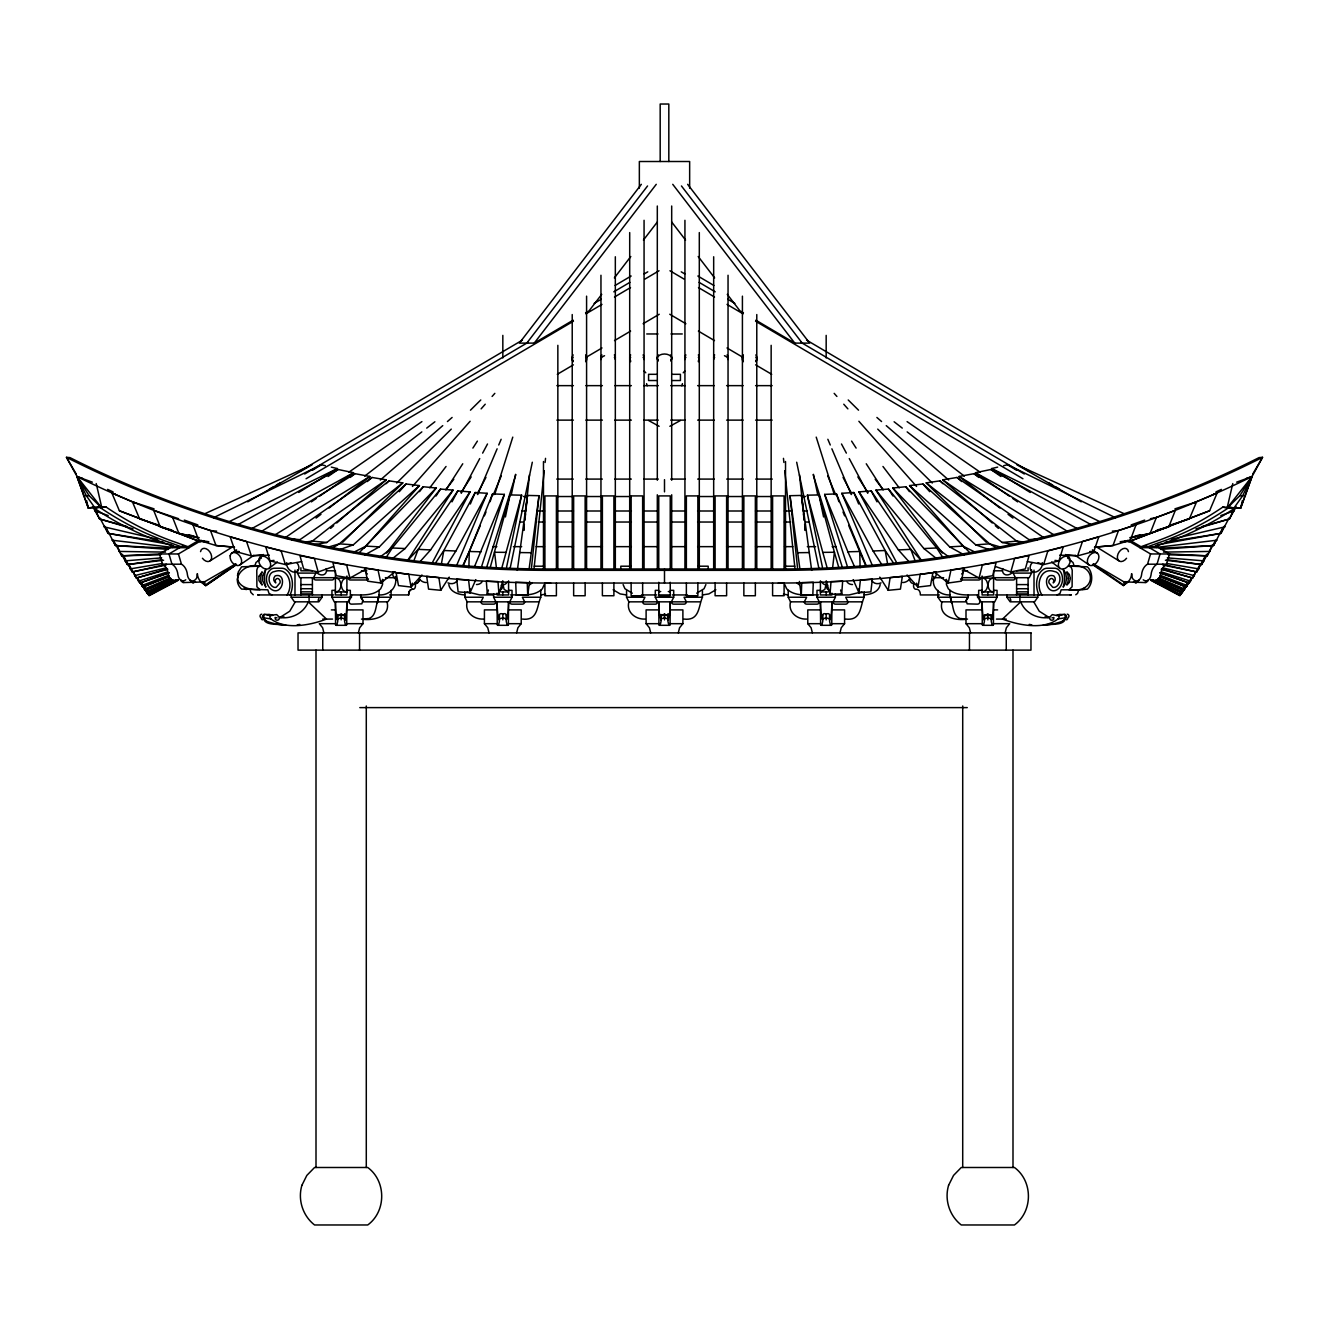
<?xml version="1.0" encoding="UTF-8"?>
<svg xmlns="http://www.w3.org/2000/svg" width="1329" height="1329" viewBox="0 0 1329 1329"><rect width="100%" height="100%" fill="white"/><g stroke="black" fill="none" stroke-linecap="round" stroke-linejoin="round"><path stroke-width="1.5" d="M1034.012 594.943L1034.012 570.108M345.008 617.404A23.955 1.678 90 0 0 346.902 601.838L346.719 624.846A66.516 4.635 90 0 1 344.576 621.208C344.61 601.456 345.307 628.069 344.859 617.869M499.123 617.869C499.854 624.995 496.398 610.775 502.827 614.148C509.19 610.759 505.867 624.979 506.532 617.869M668.371 617.404A23.955 1.678 90 0 0 670.248 601.838L670.065 624.846A66.516 4.635 90 0 1 667.922 621.208C667.955 601.456 668.67 628.069 668.205 617.869M822.468 617.869C823.199 624.995 819.744 610.775 826.173 614.148C832.602 610.792 829.146 625.012 829.877 617.869M984.141 617.869C984.324 624.547 983.477 613.383 984.44 615.443L991.268 615.443C992.198 613.35 991.434 624.48 991.55 617.869M858.999 588.697L858.966 592.784L870.877 591.854L872.306 579.178L860.411 579.959L858.966 592.784L853.168 579.643M337.284 617.404L337.566 614.43L337.732 615.443L344.56 615.443L341.154 614.148L337.799 615.261L337.732 621.208A66.516 4.635 -90 0 1 335.572 624.846L335.406 601.838A23.955 1.678 -90 0 0 337.284 617.404L337.4 620.128L337.45 617.869M499.471 615.261L499.405 621.208A66.516 4.635 -90 0 1 497.245 624.846L497.079 601.838A23.955 1.678 -90 0 0 498.956 617.404M660.629 617.404L660.912 614.43L661.078 615.443L667.922 615.443L664.5 614.148L661.144 615.261L661.078 621.208A66.516 4.635 -90 0 1 658.935 624.846L658.752 601.838A23.955 1.678 -90 0 0 660.629 617.404L660.746 620.128L660.795 617.869M822.817 615.261L822.751 621.208A66.516 4.635 -90 0 1 820.608 624.846L820.425 601.838A23.955 1.678 -90 0 0 822.302 617.404M991.268 615.443L987.846 614.148L984.507 615.261L984.424 621.208A66.516 4.635 -90 0 1 982.281 624.846L982.098 601.838A23.955 1.678 -90 0 0 983.992 617.404M268.807 615.443L276.681 614.596L279.522 617.404L278.857 619.563A4.12 3.14 -90 0 1 275.452 619.547L275.07 617.487L277.03 617.869M1131.627 573.763L1132.291 577.866A7.276 5.133 -90 0 0 1137.574 580.756A7.276 5.133 -90 0 0 1141.528 575.042A13.406 9.469 -90 0 1 1147.542 564.194L1150.549 553.96L1169.52 553.96L1166.497 564.194A13.406 9.469 90 0 0 1160.499 575.042A7.276 5.133 90 0 1 1152.708 579.793M468.888 567.765L469.27 551.502L492.577 493.89L504.356 494.388L481.63 566.486M801.287 595.292L801.752 582.6L813.298 582.235L812.816 595.027L801.287 595.292L799.393 581.438M260.401 566.104L241.596 566.818L238.256 572.035L237.492 580.009M502.91 583.83L502.046 588.498L499.039 591.538M826.256 583.83L824.827 589.478L820.425 591.87M830.027 594.345L831.007 581.587L842.669 581.138L841.706 593.864L830.027 594.345L826.223 580.756M358.398 632.886L359.661 627.77L363 623.683L363 609.895L346.902 609.895M516.616 632.886L517.895 627.77L521.217 623.683L521.217 609.895L508.575 609.895M678.288 632.886L679.568 627.77L682.89 623.683L682.89 609.895L670.248 609.895M839.978 632.886L841.24 627.77L844.579 623.683L844.579 609.895L831.921 609.895M1005.106 632.886L1006.369 627.77L1009.691 623.683L993.81 623.683M285.868 625.311C280.103 623.334 264.205 626.59 263.524 617.786L262.461 616.207L264.205 614.148L272.678 615.443M254.819 566.104L255.999 562.466L257.809 561.137M259.736 560.173L257.809 561.137M1078.716 589.81L1077.537 593.448L1075.742 594.761M523.692 530.304L524.34 524.124M524.772 520.021L529.49 474.802M523.825 530.387L524.257 526.267M524.889 520.104L525.536 513.941M525.968 509.821L527.463 495.435L538.993 495.7L531.5 567.583M533.959 569.36L544.242 470.682M545.106 462.459L545.538 458.355M832.602 567.898L834.413 552.266L818.98 494.936L807.367 495.185L822.418 567.151M682.425 383.632L681.843 385.825M379.081 594.943C389.596 595.558 397.886 586.886 395.361 576.387M517.33 570.374L527.463 495.435M529.141 568.662L538.993 495.7M522.363 619.081C538.112 620.975 536.667 606.389 540.77 597.236L540.77 590.342M684.053 619.081C699.785 620.975 698.356 606.389 702.443 597.236L702.443 590.342M845.726 619.081C861.458 620.975 860.029 606.389 864.116 597.236L864.116 591.87M527.713 595.292L527.248 582.6L515.702 582.235L516.184 595.027L527.713 595.292L529.606 581.438M237.492 575.906L237.791 573.895M1051.97 617.869L1053.93 617.487L1053.548 619.547A4.12 3.14 -90 0 1 1050.143 619.563L1049.478 617.404L1052.319 614.596L1056.322 615.443L1064.795 614.148L1066.539 616.207L1065.476 617.786C1064.795 626.59 1048.897 623.334 1043.132 625.311M888.221 590.309L890.114 577.617L902.325 576.387L900.431 589.129L888.221 590.309L879.781 577.118M1057.369 615.261L1059.063 616.34L1058.914 618.251C1044.561 630.361 1019.16 625.427 1002.515 619.081L1020.722 601.838C1025.041 613.101 1037.799 619.464 1049.478 617.404M441.361 564.061L443.836 550.505L475.167 492.511L487.145 493.292L456.595 565.573M506.183 615.261L506.249 621.208A66.516 4.635 90 0 0 508.392 624.846L508.575 601.838A23.955 1.678 90 0 1 506.698 617.404M829.529 615.261L829.595 621.208A66.516 4.635 90 0 0 831.755 624.846L831.921 601.838A23.955 1.678 90 0 1 830.044 617.404M991.201 615.261L991.268 621.208A66.516 4.635 90 0 0 993.427 624.846L993.594 601.838A23.955 1.678 90 0 1 991.716 617.404M505.419 516.948L510.02 494.936L521.632 495.185L506.582 567.151M511.333 494.504L515.552 474.337M509.954 569.144L532.314 462.226M1130.298 540.438L1141.013 546.734L1151.579 542.896A498.691 352.617 -90 0 0 1222.83 507.08L1227.082 508.16L1232.78 483.557M79.009 480.035L66.45 457.326L69.955 457.608C218.488 532.564 384.745 569.227 550.837 568.995L778.163 568.995C944.254 569.227 1110.512 532.564 1259.045 457.608L1262.55 457.326L1252.034 476.563L1227.082 508.16L1240.638 508.16L1242.382 500.584M979.074 578.065L982.364 564.891L996.119 562.566L992.829 575.673L979.074 578.065L962.927 569.094M510.02 494.936L490.185 567.666M501.83 567.948L521.632 495.185M498.973 594.345L497.993 581.587L486.331 581.138L487.294 593.864L498.973 594.345L502.777 580.756M1010.804 571.968L1014.592 558.579L1029.095 555.555L1025.323 568.945L1010.804 571.968L995.537 566.536M487.294 593.864L488.391 590.026M1037.982 562.732L1043.614 564.576L1058.931 560.888L1063.233 547L1047.867 550.904L1043.614 564.576L1027.35 561.569M490.119 501.697L492.577 493.89M494.72 494.471L512.778 437.125M486.53 567.716L515.818 474.752M412.405 583.182L411.076 587.069L398.484 585.591L396.108 572.699L408.751 574.294L411.076 587.069L421.941 574.975M1067.453 554.841L1077.603 555.838L1093.85 551.435L1098.801 536.833L1082.421 541.601L1077.603 555.838L1059.678 555.157M1222.83 507.08L1240.638 508.16L1252.034 476.563L1246.286 478.39M1092.521 564.642L1123.404 585.574L1123.703 584.777M1240.638 508.16L1252.034 476.563L1236.634 482.161M1095.162 547.066L1113.004 545.538L1130.348 540.205L1136.046 524.722L1118.486 530.553L1113.004 545.538L1094.448 547.249M413.834 560.871L418.186 549.359L457.807 490.916L470.051 491.88L432.39 562.582M880.213 584.594C878.818 592.02 870.711 594.528 864.116 594.943M1129.932 537.63L1150.133 533.378L1168.789 526.832L1175.334 510.303L1156.38 517.43L1150.133 533.378L1130.281 538.162M474.42 566.818L504.356 494.388M470.333 503.973L475.167 492.511M477.776 494.571L497.129 448.803M498.74 444.999L501.149 439.284M463.422 565.423L480.35 525.387M484.371 515.851L485.982 512.03M493.242 494.87L501.299 475.815M1120.58 542.348L1130.647 540.969L1209.606 510.768L1217.131 493.009L1213.277 494.504M475.832 579.643L470.034 592.784L458.123 591.854L456.694 579.178L468.589 579.959L470.034 592.784L470.001 588.697M544.209 584.594L542.382 588.73C534.108 597.086 521.034 594.478 510.486 594.943M705.882 584.594L704.054 588.73L696.695 593.216M295.271 601.838L289.739 611.224L280.917 616.822M1233.295 510.402L1229.408 518.974L1195.934 528.892M462.558 566.254L469.27 551.502L481.098 551.784M1202.064 526.483L1229.408 518.974L1235.953 507.213M1224.175 526.284L1220.919 533.378L1157.11 544.89M1165.799 542.116L1220.919 533.378L1229.275 517.662M1216.201 539.923L1213.593 545.538L1160.499 549.409M1160.4 548.196L1213.593 545.538L1222.68 528.161M287.047 594.943C293.51 585.807 288.875 566.669 274.638 571.503C267.461 572.367 267.478 583.863 273.126 586.886A7.991 5.648 90 0 0 276.266 587.252L280.02 582.899A3.09 2.193 90 0 0 279.738 580.042L278.575 578.779A4.07 2.874 90 0 0 276.332 578.879L275.053 580.474L275.751 582.933L274.04 580.823A3.671 2.592 90 0 1 274.073 577.583L275.169 575.906C286.25 572.201 283.924 593.382 273.641 590.525C265.252 587.584 263.923 574.095 271.182 569.177A12.227 8.639 90 0 1 274.538 568.231L281.532 568.231A15.051 10.649 90 0 1 284.971 568.962C293.46 574.062 293.975 586.77 290.054 594.943M1212.247 545.172L1207.197 555.838L1168.224 554.791M1167.975 553.877L1207.197 555.838L1214.49 542.298M1206.582 554.309L1201.615 564.576L1165.4 560.257M1167.045 559.675L1201.615 564.576L1206.699 555.688M778.345 583.049C941.53 582.982 1105.279 548.844 1252.034 476.563L1242.665 495.734L1233.86 508.16L1229.591 507.08A498.691 352.617 -90 0 1 1158.356 542.896L1147.774 546.734M1163.025 565.107L1196.731 571.968L1205.569 555.555M1200.884 563.596L1196.731 571.968L1162.559 564.31M1195.934 571.47L1192.645 578.065L1161.181 569.31M1161.662 568.912L1192.645 578.065L1200.22 564.21M1191.98 577.467L1189.173 583.016L1159.752 572.949M1160.134 572.633L1189.173 583.016L1192.263 577.932M1188.109 583.414L1186.249 587.069L1159.652 576.487M1159.935 576.188L1186.249 587.069L1191.133 578.231M1158.008 578.763L1183.84 590.309L1187.561 583.664M1186.664 584.876L1183.84 590.309L1158.207 578.514M1155.881 580.092L1181.996 592.784L1185.601 586.421M1186.83 583.63L1181.996 592.784L1156.031 579.926M1182.744 590.292L1179.853 595.741L1150.715 580.275M1150.931 580.009L1180.152 595.292L1183.989 588.033M1184.156 588.415L1180.833 594.345L1153.555 579.976M451.993 501.847L457.807 490.916M461.279 493.209L479.736 458.571M482.643 453.106L487.51 443.986M477.211 493.823L485.949 477.41M1180.152 595.292L1184.189 587.717M447.391 564.293L455.913 550.987L487.145 493.292M1252.666 474.204L1262.55 457.326C1113.021 533.162 945.567 570.656 778.163 570.34L550.837 570.34C383.433 570.656 215.979 533.162 66.45 457.326L76.334 474.204M1249.991 480.035L1252.034 476.563L1249.758 479.354M382.902 579.56L380.842 583.016L367.718 581.188L364.894 568.214L378.034 570.075L380.842 583.016L395.029 571.703M1084.796 587.75L1082.005 589.81L1061.173 589.81L1059.994 593.432L1057.153 594.943M1227.082 508.16L1239.841 495.734L1252.034 476.563M440.779 590.309L438.886 577.617L426.675 576.387L428.569 589.129L440.779 590.309L449.219 577.118M385.709 558.163L392.271 547.963L440.514 489.055L453.056 490.102L408.285 559.426M436.012 496.016L440.514 489.055M445.863 489.936L462.758 463.771M472.891 448.089L477.393 441.112M461.03 492.577L471.164 476.895M434.683 564.31L443.836 550.505L455.913 550.987M419.665 562.117L430.596 549.924L470.051 491.88M419.532 491.647L423.27 486.746L436.178 488.009L386.606 552.997M429.749 487.843L446.046 466.479M446.262 489.122L453.787 479.254M641.359 184.316L519.34 343.115L534.241 343.115L573.164 320.173M526.782 343.115L647.555 185.96M534.241 343.115L656.26 184.316M601.738 294.34L589.096 310.787L585.557 312.863M614.363 277.894L630.81 256.514M643.435 240.067L657.34 221.976M1125.879 582.6L1123.404 585.574M684.817 371.057L683.222 372.784M392.371 558.678L405.096 548.561L453.056 490.102M399.281 491.68L406.109 483.972L419.432 485.6L363.93 548.329M412.439 486.464L470.117 421.276M481.115 408.867L485.235 404.215M492.095 396.457L494.837 393.351M408.518 559.559L418.186 549.359L430.596 549.924M423.27 486.746L358.581 553.346M364.81 554.874L379.363 546.867L436.178 488.009M386.108 483.706L389.015 480.849L402.787 482.892L342.732 542.199M396.707 483.008L451.279 429.117M470.466 410.179L480.782 399.979M346.902 590.342L350.341 590.342L350.341 597.236L348.048 601.838L334.243 601.838L331.951 597.236L331.951 590.342L335.406 590.342M508.575 590.342L512.014 590.342L512.014 597.236L509.721 601.838A2.293 2.293 0 0 0 512.014 604.147L522.363 604.147A2.293 2.293 0 0 0 524.673 601.838L522.363 597.236L540.77 597.236M670.248 590.342L673.703 590.342L673.703 597.236L671.394 601.838A2.293 2.293 0 0 0 673.703 604.147L684.053 604.147A2.293 2.293 0 0 0 686.345 601.838L684.053 597.236L702.443 597.236M835.376 593.797L835.376 597.236L833.067 601.838A2.293 2.293 0 0 0 835.376 604.147L845.726 604.147A2.293 2.293 0 0 0 848.018 601.838L845.726 597.236L864.116 597.236M961.615 574.028L962.561 573.098M993.594 590.342L997.049 590.342L997.049 597.236L994.756 601.838L980.952 601.838L978.659 597.236L978.659 590.342L982.098 590.342M1031.537 569.643L1031.537 573.098L1029.244 577.7L993.594 577.7M260.351 558.795L261.448 557.997M715.849 589.777L708.872 593.913L702.443 594.943M1065.576 618.899L1066.39 616.34L1064.944 615.261M669.866 426.293L680.365 420.529M406.109 483.972L339.427 543.827L332.283 548.03M339.692 549.658L353.298 544.84L419.432 485.6M367.302 481.547L371.987 477.46L386.257 479.835L336.769 522.962M380.31 480.035L442.756 425.629M447.441 421.542L452.109 417.456M330.589 528.361L333.679 525.669M389.015 480.849L312.332 541.119L306.467 542.963M314.923 544.674L326.851 542.465L402.787 482.892M350.175 477.46L355.042 473.689L369.844 476.447L329.127 507.994M260.218 557.05L263.491 554.509M364.694 476.131L421.825 431.892M426.725 428.104L434.882 421.775M316.086 518.077L320.97 514.306M269.189 568.264L277.362 561.951M1064.23 619.879L1065.476 617.786L1058.1 618.899M379.38 557.499L392.271 547.963L405.096 548.561M322.1 594.943L322.1 597.236L318.844 601.838L294.457 601.838L291.217 597.236L291.217 594.943M391.091 590.342L391.091 597.236L387.835 601.838L363 601.838A6.03 6.03 0 0 0 360.691 597.236L360.691 594.943M1037.783 594.943L1037.783 597.236L1034.543 601.838L1010.156 601.838L1006.9 597.236L1006.9 594.943M284.639 538.112L371.987 477.46M291.715 539.989L299.922 539.69L386.257 479.835M328.047 476.496L338.164 469.502L353.531 472.692L319.774 496.049M231.462 553.379L236.562 549.841M348.796 472.21L421.908 421.625M311.351 501.88L316.402 498.375M240.233 564.725L253.839 555.306M236.479 564.642L205.746 585.724L205.198 584.926M203.121 582.6L205.596 585.574L236.346 564.509M205.198 585.175L235.981 564.144M312.581 470.184L321.369 464.735L325.356 465.698M298.776 492.444L337.3 468.556L331.336 467.127M210.331 560.688L233.173 546.518M261.564 531.351L355.042 473.689M274.139 535.421L369.844 476.447M176.292 579.793A7.276 5.133 -90 0 1 168.501 575.042A13.406 9.469 -90 0 0 162.503 564.194L159.48 553.96L173.634 545.621M269.272 489.271L272.827 487.162M276.399 485.068L279.97 482.959M299.573 471.413L522.413 340.108M615.111 285.469L631.159 276.017M183.169 545.588L168.966 553.96L171.973 564.194A13.406 9.469 -90 0 1 177.986 575.042A7.276 5.133 -90 0 0 185.778 579.793M304.673 473.988L528.028 342.384M594.146 303.411L601.289 299.208M613.799 291.832L629.88 282.363M644.183 273.94L647.755 271.83M82.714 478.39L76.966 476.563L88.362 508.16L92.631 507.08A498.691 352.617 -90 0 0 163.866 542.896L174.448 546.734L187.987 546.734L198.702 540.438M159.48 553.96L178.451 553.96L201.393 540.438M306.069 478.756L573.463 321.186M585.939 313.843L601.987 304.391M614.463 297.031L630.511 287.579M644.781 279.173L659.034 270.767M197.373 573.763A10.649 7.525 90 0 0 201.676 582.318A3.023 2.143 90 0 0 203.271 582.551L235.416 563.994M557.3 374.313L573.397 364.827M585.906 357.451L602.004 347.965M614.53 340.589L630.611 331.104M643.136 323.728L659.234 314.242M247.726 501.83L312.165 464.735L204.55 513.858M349.926 578.065L346.636 564.891L332.881 562.566L336.171 575.673L349.926 578.065L366.073 569.094M237.825 524.706L338.164 469.502M251.314 528.876L353.531 472.692M178.285 580.275L149.147 595.741L146.256 590.292M260.002 566.104L257.726 567.3L256.779 570.207L256.896 586.77L260.002 589.81M1068.998 589.81L1072.104 586.77L1072.221 570.207L1071.274 567.3L1068.998 566.104M144.811 587.717L148.848 595.292L178.069 580.009M148.715 595.027L177.92 579.776M144.844 588.415L147.718 593.864L175.445 579.976M172.969 579.926L147.004 592.784L143.399 586.421M353.149 552.515L366.04 546.119L379.363 546.867M213.604 517.695L321.369 464.735M229.851 521.317L337.3 468.556M173.119 580.092L147.004 592.784L142.17 583.63M146.256 591.854L171.707 579.859M170.793 578.514L145.16 590.309L141.439 583.664M1215.952 491.896L1221.384 489.388M170.992 578.763L145.16 590.309L142.336 584.876M144.28 589.129L170.328 577.882M1217.131 493.009L1192.777 503.259M169.065 576.188L142.751 587.069L137.867 578.231M169.348 576.487L142.751 587.069L140.891 583.414M264.056 615.261L262.61 616.34L263.424 618.899M1130.647 540.969L1209.606 510.768M141.671 585.591L168.501 575.391M862.039 591.837L849.165 594.943L835.758 594.943M191.06 581.404A10.649 7.525 -90 0 0 192.19 582.318A3.023 2.143 90 0 0 193.785 582.551L195.529 581.903M168.866 572.633L139.827 583.016L136.737 577.932M318.196 571.968L314.408 558.579L299.905 555.555L303.676 568.945L318.196 571.968L333.463 566.536M1131.178 524.905L1144.684 520.088M1220.803 515.569L1234.342 510.768M204.367 540.82L199.715 541.734L203.271 540.637M169.248 572.949L139.827 583.016L137.02 577.467M337.848 618.899L341.154 617.786L344.444 618.899M499.521 618.899L502.827 617.786L506.133 618.899M661.194 618.899L664.5 617.786L667.806 618.899M822.867 618.899L826.173 617.786L829.479 618.899M984.556 618.899L987.846 617.786L991.152 618.899M291.018 562.732L285.386 564.576L270.069 560.888L265.767 547L281.133 550.904L285.386 564.576L301.65 561.569M271.631 615.261L269.937 616.34L270.086 618.251C284.439 630.361 309.84 625.427 326.485 619.081L308.278 601.838C303.959 613.101 291.201 619.464 279.522 617.404M1174.936 508.841L1196.565 501.847L1189.355 518.974L1169.653 525.254M138.399 581.188L167.188 572.018M1132.225 537.182L1140.099 534.673M327.565 547.332L339.427 543.827L353.298 544.84M167.338 568.912L136.355 578.065L128.78 564.21M167.819 569.31L136.355 578.065L133.066 571.47M1157.094 530.005L1168.789 526.832M92.365 482.161L76.966 476.563L88.362 508.16L106.17 507.08A498.691 352.617 90 0 0 177.421 542.896L187.987 546.734M265.966 614.729L268.358 614.596M134.528 575.673L166.457 567.765M1030.224 492.444L991.7 468.556L997.664 467.127M1003.644 465.698L1007.631 464.735L1115.396 517.695M1171.264 539.341L1225.039 526.832M166.441 564.31L132.269 571.968L123.431 555.555M1150.416 518.709L1156.38 517.43M1009.226 496.049L975.469 472.692L990.836 469.502L1091.175 524.706M165.975 565.107L132.269 571.968L128.116 563.596M999.873 507.994L959.156 476.447L973.958 473.689L1067.436 531.351M363 619.081C378.001 620.311 374.462 605.376 379.081 597.236L379.081 590.342M297.231 624.846L299.756 624.397M335.406 591.87C343.962 591.721 338.33 578.348 346.902 578.198L335.406 578.115C343.945 578.431 338.33 591.671 346.902 591.87M658.752 591.87L660.712 591.538M982.098 591.87C990.67 591.721 985.038 578.348 993.594 578.198L982.098 578.115C990.653 578.431 985.038 591.671 993.594 591.87M130.026 568.945L162.304 563.479M1070.161 594.943L1071.191 594.761M992.231 522.962L942.743 479.835L957.013 477.46L1044.361 538.112M540.77 594.943L545.588 594.163M1120.181 541.734L1130.348 540.205M986.268 542.199L926.213 482.892L939.985 480.849L1016.668 541.119L1022.533 542.963M161.955 559.675L127.385 564.576L122.301 555.688M364.146 619.081L367.817 618.566M1060.642 614.596L1063.034 614.729M270.069 560.888L274.023 560.389M302.198 542.398L312.332 541.119L326.851 542.465M1082.836 589.677L1087.404 589.096C1093.152 583.531 1093.152 572.384 1087.404 566.818L1068.599 566.104M965.07 548.329L909.568 485.6L922.891 483.972L989.573 543.827L996.717 548.03M163.6 560.257L127.385 564.576L122.418 554.309M1156.18 547.432L1217.048 540.205M942.743 479.835L1029.078 539.69L1042.451 538.311M942.394 552.997L892.822 488.009L905.73 486.746L970.419 553.346M261.547 554.841L251.397 555.838L235.15 551.435L230.199 536.833L246.579 541.601L251.397 555.838L269.322 555.157M1112.29 531.151L1118.486 530.553M926.213 482.892L1002.149 542.465L1016.668 541.119L1026.802 542.398M920.715 559.426L875.944 490.102L888.486 489.055L936.729 547.963L943.291 558.163M124.826 560.888L161.706 557.864M896.61 562.582L858.949 491.88L871.193 490.916L910.814 549.359L920.482 559.559M909.568 485.6L975.702 544.84L989.573 543.827L1001.435 547.332M872.405 565.573L841.855 493.292L853.833 492.511L885.164 550.505L894.317 564.31M259.172 566.237C245.699 562.167 229.568 577.766 241.596 589.096L267.827 589.81L269.006 593.432L271.847 594.943M1069.828 589.677C1097.272 594.179 1097.272 561.735 1069.828 566.237M892.822 488.009L949.637 546.867L962.96 546.119L975.851 552.515M161.025 553.877L121.803 555.838L114.51 542.298M875.944 490.102L923.904 548.561L936.729 547.963L949.62 557.499M858.949 491.88L898.404 549.924L910.814 549.359L915.166 560.871M847.37 566.486L824.644 494.388L836.423 493.89L866.442 566.254M841.855 493.292L873.087 550.987L885.164 550.505L887.639 564.061M160.776 554.791L121.803 555.838L116.753 545.172M824.644 494.388L847.902 551.784L859.73 551.502L860.112 567.765M797.5 567.583L790.007 495.7L801.537 495.435L811.67 570.374M1089.78 551.518L1093.85 551.435M790.007 495.7L797.682 552.714L809.228 552.565M1163.44 552.1L1210.154 551.435M807.367 495.185L822.784 552.366L834.413 552.266L838.815 567.666M646.725 333.961L657.988 333.961M671.012 333.961L682.275 333.961M755.836 320.173L794.759 343.115L809.66 343.115L687.641 184.316M656.543 374.313L648.569 374.313L648.569 380.526L656.543 380.526M672.457 374.313L680.431 374.313L680.431 380.526L672.457 380.526M556.851 385.643L573.414 385.643M585.84 385.643L602.402 385.643M614.812 385.643L631.375 385.643M643.801 385.643L658.287 385.643M670.713 385.643L685.199 385.643M697.625 385.643L714.188 385.643M726.598 385.643L743.16 385.643M755.586 385.643L772.149 385.643M556.851 420.13L573.414 420.13M585.84 420.13L602.402 420.13M614.812 420.13L631.375 420.13M643.801 420.13L658.287 420.13M670.713 420.13L685.199 420.13M697.625 420.13L714.188 420.13M726.598 420.13L743.16 420.13M755.586 420.13L772.149 420.13M556.718 479.088L573.297 479.088M585.74 479.088L602.319 479.088M614.746 479.088L631.341 479.088M643.768 479.088L658.287 479.088M670.713 479.088L685.232 479.088M697.659 479.088L714.254 479.088M726.681 479.088L743.26 479.088M755.703 479.088L772.282 479.088M83.494 495.734L89.159 495.734L101.918 508.16L96.22 483.557M1239.841 495.734L1245.506 495.734M523.427 496.531L527.58 496.531M556.618 496.531L573.214 496.531M585.674 496.531L602.27 496.531M614.712 496.531L631.308 496.531M697.692 496.531L714.288 496.531M726.73 496.531L743.326 496.531M755.786 496.531L772.382 496.531M801.42 496.531L805.573 496.531M92.631 507.08L106.17 507.08M521.782 511L525.919 511M538.328 511L544.525 511M556.934 511L573.48 511M585.906 511L600.376 511M614.862 511L631.408 511M643.817 511L658.287 511M670.713 511L685.183 511M697.592 511L714.138 511M728.624 511L743.094 511M755.52 511L772.066 511M784.475 511L790.672 511M803.081 511L807.218 511M519.705 522.031L523.842 522.031M538.328 522.031L544.525 522.031M556.934 522.031L573.48 522.031M585.906 522.031L600.376 522.031M614.862 522.031L631.408 522.031M643.817 522.031L658.287 522.031M670.713 522.031L685.183 522.031M697.592 522.031L714.138 522.031M728.624 522.031L743.094 522.031M755.52 522.031L772.066 522.031M784.475 522.031L790.672 522.031M805.158 522.031L809.295 522.031M492.71 546.651L496.847 546.651M513.409 546.651L521.682 546.651M536.168 546.651L544.458 546.651M556.868 546.651L573.43 546.651M585.856 546.651L602.402 546.651M614.829 546.651L631.391 546.651M643.801 546.651L658.287 546.651M670.713 546.651L685.199 546.651M697.609 546.651L714.171 546.651M726.598 546.651L743.144 546.651M755.57 546.651L772.132 546.651M784.542 546.651L792.832 546.651M807.318 546.651L815.591 546.651M832.153 546.651L836.29 546.651M1141.013 546.734L1154.552 546.734L1165.134 542.896A498.691 352.617 90 0 0 1236.369 507.08M170.112 547.698L189.083 547.698M1139.917 547.698L1158.888 547.698M162.503 564.194L181.458 564.194A13.406 9.469 90 0 1 187.472 575.042A7.276 5.133 90 0 0 191.426 580.756A7.276 5.133 90 0 0 196.709 577.866L197.373 573.763M1147.542 564.194L1166.497 564.194M534.241 566.204L544.475 566.204M631.026 566.204L620.809 566.204L620.809 569.643M697.974 566.204L708.191 566.204L708.191 569.643M784.525 566.204L794.759 566.204M312.398 570.806L300.902 570.806L300.902 567.732M327.133 570.806L335.406 570.806L335.406 594.943L346.902 594.943L346.902 576.005M361.422 570.806L366.771 570.806M962.229 570.806L967.578 570.806M1001.867 570.806L993.594 570.806L993.594 594.943L982.098 594.943L982.098 576.005M1016.602 570.806L1028.098 570.806L1028.098 567.732M297.463 569.643L297.463 573.098L315.853 573.098L313.561 577.7A2.293 2.293 0 0 0 315.853 579.992L331.951 579.992A2.293 2.293 0 0 0 334.243 577.7M1031.537 573.098L1013.147 573.098L1015.439 577.7A2.293 2.293 0 0 1 1013.147 579.992L997.049 579.992A2.293 2.293 0 0 1 994.756 577.7M335.406 577.7L299.756 577.7L297.463 573.098M346.902 577.7L366.704 577.7M385.327 577.7L395.178 577.7M933.639 576.387L933.822 577.7L943.673 577.7M962.296 577.7L982.098 577.7M205.015 581.903L184.299 582.551A3.023 2.143 -90 0 1 182.704 582.318A10.649 7.525 -90 0 1 180.594 580.225M1093.584 563.994L1123.985 581.903L1144.701 582.551A3.023 2.143 90 0 0 1146.296 582.318A10.649 7.525 90 0 0 1148.406 580.225M300.902 584.594L312.398 584.594M1016.602 584.594L1028.098 584.594M300.902 588.73L312.398 588.73M1016.602 588.73L1028.098 588.73M658.752 590.342L655.297 590.342L655.297 597.236L657.606 601.838A2.293 2.293 0 0 1 655.297 604.147L644.947 604.147A2.293 2.293 0 0 1 642.655 601.838L644.947 597.236L626.557 597.236L626.557 590.342M820.425 590.342L816.986 590.342L816.986 597.236L819.279 601.838A2.293 2.293 0 0 1 816.986 604.147L806.637 604.147A2.293 2.293 0 0 1 804.327 601.838L806.637 597.236L788.23 597.236L788.23 590.342M300.902 591.837L312.398 591.837M335.406 591.953L346.902 591.953M501.149 591.953L508.575 591.953M820.425 591.953L827.851 591.953M982.098 591.953L993.594 591.953M1016.602 591.837L1028.098 591.837M300.902 593.913L312.398 593.913M1016.602 593.913L1028.098 593.913M257.743 594.943L333.662 594.943M350.723 594.943C360.707 594.661 372.967 596.638 380.692 588.73L382.536 584.594L382.536 579.427M389.63 594.943L408.651 594.943A5.233 3.705 90 0 1 412.738 589.245A3.372 2.392 -90 0 0 415.196 587.418A3.372 2.392 -90 0 0 414.781 583.547A5.748 4.07 -90 0 0 419.582 577.633M493.242 594.943L479.835 594.943L466.961 591.837M641.508 594.943L656.742 594.943M658.752 594.943L670.248 594.943M672.258 594.943L687.492 594.943M818.514 594.943C807.966 594.478 794.892 597.086 786.618 588.73L784.791 584.594M939.37 594.943L920.349 594.943A5.233 3.705 -90 0 0 916.262 589.245A3.372 2.392 -90 0 1 913.804 587.418A3.372 2.392 -90 0 1 914.219 583.547A5.748 4.07 -90 0 1 909.418 577.633M978.277 594.943C968.293 594.661 956.033 596.638 948.308 588.73L946.464 584.594L946.464 579.427M995.338 594.943L1071.257 594.943M291.217 597.236L322.1 597.236M331.951 597.236L350.341 597.236M391.091 597.236L360.691 597.236L362.817 600.525L361.837 603.831L351.487 604.147A2.293 2.293 0 0 1 349.195 601.838A6.03 6.03 0 0 1 351.487 597.236L351.487 594.943M464.884 591.87L464.884 597.236L483.274 597.236L480.982 601.838A2.293 2.293 0 0 0 483.274 604.147L493.624 604.147A2.293 2.293 0 0 0 495.933 601.838L493.624 597.236L493.624 593.797M493.624 597.236L512.014 597.236M655.297 597.236L673.703 597.236M816.986 597.236L835.376 597.236M937.909 590.342L937.909 597.236L968.309 597.236L968.309 594.943M978.659 597.236L997.049 597.236M1006.9 597.236L1037.783 597.236M464.884 597.236L467.177 601.838L538.461 601.838M626.557 597.236L628.866 601.838L700.134 601.838M788.23 597.236L790.539 601.838L861.823 601.838M331.37 609.895L335.406 609.895M497.079 609.895L484.421 609.895L484.421 623.683L487.76 627.77L489.022 632.886M658.752 609.895L646.11 609.895L646.11 623.683L649.432 627.77L650.712 632.886M820.425 609.895L807.783 609.895L807.783 623.683L811.105 627.77L812.384 632.886M982.098 609.895L966 609.895L966 623.683L969.339 627.77L970.602 632.886M993.594 609.895L997.63 609.895M1056.322 615.443L1060.193 615.443M322.781 619.081L332.532 619.081M361.471 619.081C372.685 621.042 390.942 617.154 387.021 601.838M967.529 619.081C956.315 621.042 938.058 617.154 941.979 601.838M996.468 619.081L1006.219 619.081M335.19 623.683L319.309 623.683L322.631 627.77L323.894 632.886M347.102 623.683L363 623.683M484.421 623.683L496.697 623.683M508.957 623.683L521.217 623.683M646.11 623.683L660.413 623.683M668.587 623.683L682.89 623.683M807.783 623.683L820.043 623.683M832.303 623.683L844.579 623.683M966 623.683L981.898 623.683M336.121 625.311L346.171 625.311M497.794 625.311L507.844 625.311M659.466 625.311L669.534 625.311M821.156 625.311L831.206 625.311M982.829 625.311L992.879 625.311M359.81 707.609L967.263 707.609M506.216 552.366L494.587 552.266L496.398 567.898M519.772 552.565L531.318 552.714M118.846 551.435L165.56 552.1M235.15 551.435L239.22 551.518M550.655 583.049C387.47 582.982 223.721 548.844 76.966 476.563L86.335 495.734L95.14 508.16L99.409 507.08A498.691 352.617 -90 0 0 170.644 542.896L181.226 546.734M1029.078 539.69L1037.284 539.989M168.6 548.196L115.407 545.538L106.32 528.161M259.172 589.677C251.397 589.893 240.898 588.332 237.692 580.009M168.501 549.409L115.407 545.538L112.799 539.923M1167.294 557.864L1204.174 560.888M233.838 547.066L215.996 545.538L198.652 540.205L192.954 524.722L210.514 530.553L216.71 531.151M234.552 547.249L215.996 545.538L210.514 530.553M286.549 538.311L299.922 539.69M111.952 540.205L172.82 547.432M1054.977 560.389L1058.931 560.888M115.723 494.504L111.869 493.009L119.394 510.768L198.353 540.969L208.42 542.348M961.183 618.566L964.854 619.081M198.652 540.205L208.819 541.734M270.9 618.899L263.524 617.786L264.77 619.879M163.201 542.116L108.081 533.378L99.725 517.662M949.919 594.943C940.4 595.375 931.048 587.916 933.822 577.7M783.412 594.163L788.23 594.943M806.637 619.081C797.118 619.513 787.765 612.054 790.539 601.838M626.557 594.943L620.128 593.913L613.151 589.777M644.947 619.081C635.445 619.513 626.092 612.054 628.866 601.838M464.884 594.943C458.289 594.528 450.182 592.02 448.787 584.594M483.274 619.081C473.772 619.513 464.419 612.054 467.177 601.838M1071.191 561.137L1069.264 560.173M257.809 594.761L258.839 594.943M1166.696 563.479L1198.974 568.945M668.288 591.538L670.248 591.87M508.575 591.87L504.173 589.478L502.744 583.83M1029.244 624.397L1031.769 624.846M171.89 544.89L108.081 533.378L104.825 526.284M1002.149 542.465L1014.077 544.674M966 619.081C950.999 620.311 954.538 605.376 949.919 597.236L949.919 590.342M199.068 537.63L178.867 533.378L160.211 526.832L153.666 510.303L178.584 518.709M103.961 526.832L157.736 539.341M198.719 538.162L178.867 533.378L172.62 517.43M1162.543 567.765L1194.472 575.673M160.211 526.832L171.906 530.005M126.936 526.483L99.592 518.974L93.047 507.213M133.066 528.892L99.592 518.974L95.705 510.402M1125.729 540.637L1129.334 541.734L1124.633 540.82M1161.812 572.018L1190.601 581.188M159.347 525.254L139.645 518.974L132.435 501.847L111.869 493.009M188.901 534.673L196.775 537.182M154.064 508.841L132.435 501.847L136.222 503.259M975.702 544.84L989.308 549.658M94.658 510.768L108.197 515.569M184.316 520.088L197.822 524.905M1133.471 581.903L1135.215 582.551A3.023 2.143 -90 0 0 1136.81 582.318A10.649 7.525 -90 0 0 1137.94 581.404M1123.985 581.903L1125.729 582.551A3.023 2.143 -90 0 0 1127.324 582.318A10.649 7.525 -90 0 0 1131.627 573.763M632.305 593.216L624.946 588.73L623.118 584.594M1160.499 575.391L1187.329 585.591M119.394 510.768L198.353 540.969M1158.672 577.882L1184.72 589.129M1124.45 513.858L1016.835 464.735L1081.274 501.83M107.616 489.388L113.048 491.896M1157.293 579.859L1182.744 591.854M1048.083 616.822L1039.261 611.224L1033.729 601.838M991.7 468.556L1099.149 521.317M1151.08 579.776L1180.285 595.027M1067.552 557.997L1068.649 558.795M1071.191 561.137L1073.001 562.466L1074.181 566.104M246.164 589.677L244.204 587.75M253.258 594.761L250.816 592.385L250.284 589.81M975.469 472.692L1077.686 528.876M949.637 546.867L964.189 554.874M829.961 591.538L826.954 588.498L826.09 583.83M697.841 276.017L713.889 285.469M806.587 340.108L1029.427 471.413M1049.03 482.959L1052.601 485.068M1056.173 487.162L1059.728 489.271M1155.366 545.621L1169.52 553.96M681.245 271.83L684.817 273.94M699.12 282.363L715.201 291.832M727.711 299.208L734.854 303.411M800.972 342.384L1024.327 473.988M1145.831 545.588L1160.034 553.96L1157.027 564.194A13.406 9.469 -90 0 0 1151.014 575.042A7.276 5.133 -90 0 1 1143.222 579.793M743.443 312.863L739.904 310.787L727.262 294.34M669.966 270.767L684.219 279.173M698.489 287.579L714.537 297.031M727.013 304.391L743.061 313.843M755.536 321.186L1022.931 478.756M1127.607 540.438L1150.549 553.96M669.766 314.242L685.864 323.728M698.389 331.104L714.47 340.589M726.996 347.965L743.094 357.451M755.603 364.827L771.7 374.313M648.635 420.529L659.134 426.293M959.156 476.447L1054.861 535.421M1007.631 464.735L1016.419 470.184M1095.827 546.518L1118.669 560.688M1093.019 564.144L1123.802 585.175M990.836 469.502L1000.953 476.496M907.092 421.625L980.204 472.21M1092.438 549.841L1097.538 553.379A7.193 4.967 -55.3 0 1 1094.216 564.725A7.193 4.967 -55.3 0 1 1087.687 559.044A7.193 4.967 -55.3 0 1 1097.538 553.379M1012.598 498.375L1017.649 501.88M1075.161 555.306L1088.767 564.725M937.909 597.236L941.165 601.838L966 601.838A6.03 6.03 0 0 1 968.309 597.236L966.183 600.525L967.163 603.831L977.513 604.147A2.293 2.293 0 0 0 979.805 601.838A6.03 6.03 0 0 0 977.513 597.236L977.513 594.943M973.958 473.689L978.825 477.46M894.118 421.775L902.275 428.104M907.175 431.892L964.306 476.131M1065.509 554.509L1068.782 557.05A7.193 5.1 -52.2 0 1 1065.459 568.264A7.193 5.1 -52.2 0 1 1058.648 562.649A7.193 5.1 -52.2 0 1 1068.782 557.05M1008.03 514.306L1012.914 518.077M1051.638 561.951L1059.811 568.264M923.904 548.561L936.629 558.678M933.971 571.703L948.158 583.016L961.282 581.188L964.106 568.214L950.966 570.075L948.158 583.016L946.098 579.56M957.013 477.46L961.698 481.547M876.891 417.456L881.559 421.542M886.244 425.629L948.69 480.035M995.321 525.669L998.411 528.361M645.778 372.784L644.183 371.057M366.439 573.098L367.385 574.028M939.985 480.849L942.892 483.706M848.218 399.979L858.534 410.179M877.721 429.117L932.293 483.008M147.718 593.864L175.76 580.275L148.167 594.345L145.276 588.88M898.404 549.924L909.335 562.117M907.059 574.975L917.924 587.069L930.516 585.591L932.892 572.699L920.249 574.294L917.924 587.069L916.595 583.182M922.891 483.972L929.719 491.68M834.163 393.351L836.905 396.457M843.765 404.215L847.885 408.867M858.883 421.276L916.561 486.464M89.159 495.734L76.966 476.563L79.242 479.354M76.966 476.563L101.918 508.16M681.445 185.96L802.218 343.115M672.74 184.316L794.759 343.115M671.66 221.976L685.565 240.067M698.19 256.514L714.637 277.894M905.73 486.746L909.468 491.647M882.954 466.479L899.251 487.843M875.213 479.254L882.738 489.122M888.486 489.055L892.988 496.016M851.607 441.112L856.109 448.089M866.242 463.771L883.137 489.936M857.836 476.895L867.97 492.577M873.087 550.987L881.609 564.293M871.193 490.916L877.007 501.847M841.49 443.986L846.357 453.106M849.264 458.571L867.721 493.209M843.051 477.41L851.789 493.823M145.011 588.033L148.848 595.292M1041.953 594.943C1035.49 585.807 1040.125 566.669 1054.362 571.503C1061.539 572.367 1061.522 583.863 1055.874 586.886A7.991 5.648 90 0 1 1052.734 587.252L1048.98 582.899A3.09 2.193 90 0 1 1049.262 580.042L1050.425 578.779A4.07 2.874 90 0 1 1052.668 578.879L1053.947 580.474L1053.249 582.933L1054.96 580.823A3.671 2.592 90 0 0 1054.927 577.6L1053.831 575.906C1042.75 572.201 1045.076 593.382 1055.359 590.525C1063.748 587.584 1065.077 574.095 1057.818 569.194A12.227 8.639 90 0 0 1054.462 568.231L1047.468 568.231A15.051 10.649 90 0 0 1044.029 568.978C1035.54 574.062 1035.025 586.77 1038.946 594.943M847.902 551.784L854.58 566.818M647.157 385.825L646.575 383.632M853.833 492.511L858.667 503.973M827.851 439.284L830.26 444.999M831.871 448.803L851.224 494.571M827.701 475.815L835.758 494.87M843.018 512.03L844.629 515.851M848.65 525.387L865.578 565.423M836.423 493.89L838.881 501.697M816.222 437.125L834.28 494.471M813.182 474.752L842.47 567.716M178.451 553.96L181.458 564.194M840.609 590.026L841.706 593.864M822.784 552.366L827.17 567.948M86.618 500.584L88.362 508.16M818.98 494.936L823.581 516.948M813.448 474.337L817.667 494.504M796.686 462.226L819.046 569.144M797.682 552.714L799.859 568.662M799.51 474.802L804.228 520.021M804.66 524.124L805.308 530.304M801.537 495.435L803.032 509.821M803.464 513.941L804.111 520.104M804.743 526.267L805.175 530.387M783.462 458.355L783.894 462.459M784.758 470.682L795.041 569.36M1028.098 577.7L1028.098 594.943M1019.908 594.943L1019.908 601.838M1016.602 577.7L1016.602 594.943M1012.997 650.13L1012.997 1167.493M1006.252 632.886L1006.252 650.13M987.846 591.953L987.846 594.844M987.846 614.148L987.846 619.879M969.456 632.886L969.456 650.13M962.711 705.998L962.711 1167.493M950.916 597.236L950.916 601.838M831.921 593.149L831.921 594.943L820.425 594.943L820.425 580.856M826.173 335.373L826.173 357.95M826.173 591.953L826.173 594.844M826.173 614.148L826.173 619.879M785.522 461.528L785.522 569.427M784.093 568.53L784.093 495.916L772.598 495.916L772.598 568.53M772.598 583.049L772.598 595.741L784.093 595.741L784.093 583.049L544.907 583.049L544.907 595.741L556.402 595.741L556.402 583.049M771.152 345.324L771.152 569.427M756.782 314.541L756.782 569.427M755.354 568.53L755.354 495.916L743.858 495.916L743.858 568.53M755.354 583.049L755.354 595.741L743.858 595.741L743.858 583.049M742.413 296.151L742.413 569.427M728.043 275.253L728.043 569.427M726.614 568.53L726.614 495.916L715.102 495.916L715.102 568.53M726.614 583.049L726.614 595.741L715.102 595.741L715.102 583.049M713.673 256.763L713.673 569.427M699.303 232.575L699.303 569.427M697.858 568.53L697.858 495.916L686.362 495.916L686.362 568.53M697.858 583.049L697.858 595.741L686.362 595.741L686.362 583.049M689.651 188.203L689.651 161.507L639.349 161.507L639.349 188.203M684.933 220.298L684.933 569.427M671.693 206.012L671.693 480.251M671.693 494.77L671.693 569.427M670.248 568.53L670.248 495.916L658.752 495.916L658.752 568.53M670.248 582.301L670.248 595.741L658.752 595.741L658.752 582.301M668.819 161.507L668.819 104.027L660.181 104.027L660.181 161.507M664.5 479.669L664.5 491.863M664.5 568.995L664.5 583.049M664.5 614.148L664.5 619.879M657.307 206.012L657.307 480.251M657.307 494.77L657.307 569.427M644.067 220.298L644.067 569.427M642.638 568.53L642.638 495.916L631.142 495.916L631.142 568.53M642.638 583.049L642.638 595.741L631.142 595.741L631.142 583.049M629.697 232.575L629.697 569.427M615.327 256.763L615.327 569.427M613.898 568.53L613.898 495.916L602.386 495.916L602.386 568.53M613.898 583.049L613.898 595.741L602.386 595.741L602.386 583.049M600.957 275.253L600.957 569.427M586.587 296.151L586.587 569.427M585.142 568.53L585.142 495.916L573.646 495.916L573.646 568.53M585.142 583.049L585.142 595.741L573.646 595.741L573.646 583.049M572.218 314.541L572.218 569.427M557.848 345.324L557.848 569.427M556.402 568.53L556.402 495.916L544.907 495.916L544.907 568.53M543.478 461.528L543.478 569.427M508.575 580.856L508.575 594.943L497.079 594.943L497.079 593.149M502.827 335.373L502.827 357.95M502.827 591.953L502.827 594.844M502.827 614.148L502.827 619.879M378.084 597.236L378.084 601.838M366.289 705.998L366.289 1167.493M359.544 632.886L359.544 650.13M341.154 591.953L341.154 594.844M341.154 614.148L341.154 619.879M322.748 632.886L322.748 650.13M316.003 650.13L316.003 1167.493M312.398 577.7L312.398 594.943M309.092 594.943L309.092 601.838M300.902 577.7L300.902 594.943M294.988 570.108L294.988 594.943M1048.681 617.603A23.955 23.905 90 0 1 1044.993 616.822M1063.964 619.879A2.625 2.625 0 0 1 1062.502 621.208M1062.502 621.208A66.516 66.35 90 0 1 1055.027 623.467M1053.133 623.899A66.516 66.35 90 0 1 1043.464 625.195M1058.798 614.596A3.887 3.887 -90 0 1 1061.422 614.729M1066.622 619.879A2.625 2.625 0 0 0 1067.885 617.786A1.91 1.91 0 0 0 1067.187 614.148M658.27 360.558A7.193 4.386 0 0 1 664.5 353.996A7.193 4.386 0 0 1 670.73 360.558M684.933 359.511A7.193 4.386 0 0 1 685.897 357.318M698.34 357.318A7.193 4.386 0 0 1 698.34 361.704M713.673 359.511A7.193 4.386 0 0 1 714.637 357.318M724.455 355.723A7.193 4.386 0 0 1 728.043 359.511M755.819 357.318A7.193 4.386 0 0 1 755.819 361.704M743.376 361.704A7.193 4.386 0 0 1 743.376 357.318M670.73 354.909A7.193 5.931 0 0 1 670.73 360.84M658.27 360.84A7.193 5.931 0 0 1 658.27 354.909M698.34 354.909A7.193 5.931 0 0 1 698.34 360.84M684.933 357.883A7.193 5.931 0 0 1 685.897 354.909M713.673 357.883A7.193 5.931 0 0 1 714.637 354.909M727.079 354.909A7.193 5.931 0 0 1 728.043 357.883M755.819 354.909A7.193 5.931 0 0 1 755.819 360.84M743.376 360.84A7.193 5.931 0 0 1 743.376 354.909M1138.92 580.225A10.649 7.525 90 0 1 1136.81 582.318A3.023 2.143 90 0 1 1135.215 582.551M1126.56 558.263A7.193 4.851 -58.2 0 1 1118.104 560.024A7.193 4.851 -58.2 0 1 1121.011 549.874A7.193 4.851 -58.2 0 1 1128.454 551.635M1042.235 562.632A7.193 5.216 -48.9 0 1 1034.344 572.234A7.193 5.216 -48.9 0 1 1032.101 562.632M1013.147 571.786A7.193 5.333 -45.4 0 1 1005.488 574.743A7.193 5.333 -45.4 0 1 1002.78 568.613M936.081 571.885A7.193 5.632 -32.9 0 1 931.646 580.275M909.169 579.51A7.193 5.715 -28 0 1 902.657 582.551M881.077 582.883A7.193 5.798 -22.9 0 1 872.023 580.673M852.504 584.544A7.193 5.848 -17.5 0 1 846.839 581.554M827.701 585.175A7.193 5.897 -11.8 0 1 821.82 582.202M799.443 584.777A7.193 5.914 -6 0 1 796.935 582.6M1128.122 581.737A7.193 2.043 -56.2 0 1 1125.696 581.737M1126.776 582.883A7.193 1.661 -55.9 0 1 1124.816 582.883M1127.673 581.554A7.193 1.246 -55.8 0 1 1125.065 581.554M1124.849 584.378A7.193 0.847 -55.7 0 1 1123.819 584.378M1065.11 616.34A1.91 1.91 0 0 1 1065.293 617.321M980.952 577.7A2.293 2.293 0 0 1 978.659 579.992L962.561 579.992A2.293 2.293 0 0 1 960.568 578.846M951.946 602.984A2.293 1.628 -90 0 1 951.73 601.838M1010.007 598.166A6.03 4.269 90 0 1 1010.837 600.525M1148.007 580.324A7.276 5.133 90 0 1 1146.063 580.923M193.785 582.551A3.023 2.143 -90 0 1 192.19 582.318A10.649 7.525 90 0 1 190.08 580.225M203.304 581.737A7.193 2.043 56.2 0 1 200.878 581.737M204.184 582.883A7.193 1.661 55.9 0 1 202.224 582.883M203.935 581.554A7.193 1.246 55.8 0 1 201.327 581.554M205.181 584.378A7.193 0.847 55.7 0 1 204.151 584.378M630.66 361.704A7.193 4.386 0 0 1 630.66 357.318M643.103 357.318A7.193 4.386 0 0 1 644.067 359.511M600.957 359.511A7.193 4.386 0 0 1 604.545 355.723M614.363 357.318A7.193 4.386 0 0 1 615.327 359.511M585.624 357.318A7.193 4.386 0 0 1 585.624 361.704M573.181 361.704A7.193 4.386 0 0 1 573.181 357.318M630.66 360.84A7.193 5.931 0 0 1 630.66 354.909M643.103 354.909A7.193 5.931 0 0 1 644.067 357.883M600.957 357.883A7.193 5.931 0 0 1 601.921 354.909M614.363 354.909A7.193 5.931 0 0 1 615.327 357.883M585.624 354.909A7.193 5.931 0 0 1 585.624 360.84M573.181 360.84A7.193 5.931 0 0 1 573.181 354.909M200.546 551.635A7.193 4.851 58.2 0 1 207.988 549.874A7.193 4.851 58.2 0 1 210.896 560.024A7.193 4.851 58.2 0 1 202.44 558.263M296.899 562.632A7.193 5.216 48.9 0 1 294.656 572.234A7.193 5.216 48.9 0 1 286.765 562.632M326.22 568.613A7.193 5.333 45.4 0 1 323.512 574.743A7.193 5.333 45.4 0 1 315.853 571.786M397.354 580.275A7.193 5.632 32.9 0 1 392.919 571.885M426.343 582.551A7.193 5.715 28 0 1 419.831 579.51M456.977 580.673A7.193 5.798 22.9 0 1 447.923 582.883M482.161 581.554A7.193 5.848 17.5 0 1 476.496 584.544M507.18 582.202A7.193 5.897 11.8 0 1 501.299 585.175M532.065 582.6A7.193 5.914 6 0 1 529.557 584.777M284.007 616.822A23.955 23.905 -90 0 1 280.319 617.603M266.498 621.208A2.625 2.625 0 0 1 265.036 619.879M285.536 625.195A66.516 66.35 -90 0 1 275.867 623.899M273.973 623.467A66.516 66.35 -90 0 1 266.498 621.208M267.578 614.729A3.887 3.887 -90 0 1 270.202 614.596M262.378 619.879A2.625 2.625 0 0 1 261.115 617.786A1.91 1.91 0 0 1 261.813 614.148M263.707 617.321A1.91 1.91 0 0 1 263.89 616.34M348.048 577.7A2.293 2.293 0 0 0 350.341 579.992L366.439 579.992A2.293 2.293 0 0 0 368.432 578.846M377.27 601.838A2.293 1.628 -90 0 1 377.054 602.984M318.163 600.525A6.03 4.269 90 0 1 318.993 598.166M408.634 594.943A5.233 3.705 -90 0 1 412.738 589.245M182.937 580.923A7.276 5.133 90 0 1 180.993 580.324M419.482 579.095A5.748 4.07 90 0 1 414.781 583.547M262.644 575.69L262.644 580.79L265.85 587.136L265.252 584.993A21.314 15.068 90 0 1 265.252 571.503L265.85 569.344L262.644 575.69M1066.572 578.248L1065.675 583.198L1063.15 587.136L1063.748 584.993A21.314 15.068 90 0 0 1063.748 571.503L1063.15 569.344L1065.675 573.281L1066.572 578.248M258.922 576.371L258.922 580.524L262.129 585.059L261.099 581.869A12.027 8.506 90 0 1 261.099 575.025L262.129 571.835L258.922 576.371M1070.327 578.447L1069.38 582.418L1066.871 585.059L1067.901 581.869A12.027 8.506 90 0 0 1067.901 575.025L1066.871 571.835L1069.38 574.477L1070.327 578.447M301.899 1185.302C297.596 1199.688 302.73 1215.753 314.558 1224.973L367.734 1224.973C386.357 1211.367 386.357 1181.116 367.734 1167.493L314.558 1167.493L306.833 1175.417L301.899 1185.302M948.59 1185.302C944.288 1199.688 949.421 1215.753 961.266 1224.973L1014.442 1224.973C1033.065 1211.367 1033.065 1181.116 1014.442 1167.493L961.266 1167.493L953.541 1175.417L948.59 1185.302M1030.972 632.886L298.028 632.886L298.028 650.13L1030.972 650.13L1030.972 632.886M230.166 555.771A7.193 4.967 55.3 0 0 237.775 565.606A7.193 4.967 55.3 0 0 239.619 555.771A7.193 4.967 55.3 0 0 230.166 555.771M258.856 559.409A7.193 5.1 52.2 0 0 266.631 569.144A7.193 5.1 52.2 0 0 268.641 559.409A7.193 5.1 52.2 0 0 258.856 559.409"/></g></svg>
